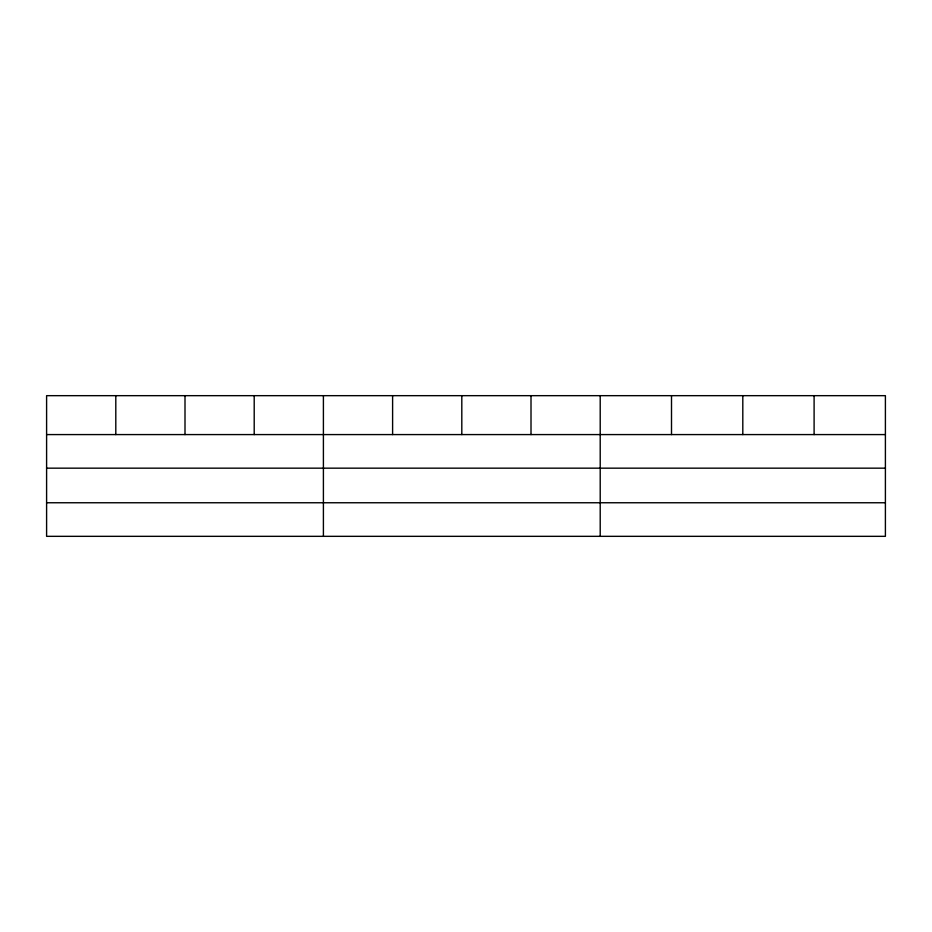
<?xml version="1.0" encoding="UTF-8"?>
<svg xmlns="http://www.w3.org/2000/svg" width="932" height="932" viewBox="0 0 932 932"><rect width="100%" height="100%" fill="white"/><g stroke="black" fill="none" stroke-linecap="round" stroke-linejoin="round"><path stroke-width="1.4" d="M885.4 468.167L885.4 395.669L46.6 395.669L46.6 536.331L885.4 536.331L885.4 468.167L46.6 468.167M46.6 434.58L885.4 434.58M46.6 502.756L885.4 502.756M814.102 395.669L814.102 434.58M742.804 395.669L742.804 434.58M671.506 395.669L671.506 434.58M600.208 395.669L600.208 536.331M531.007 395.669L531.007 434.58M461.806 395.669L461.806 434.58M392.605 395.669L392.605 434.58M323.404 395.669L323.404 536.331M254.203 395.669L254.203 434.58M185.002 395.669L185.002 434.58M115.801 395.669L115.801 434.58"/></g></svg>
